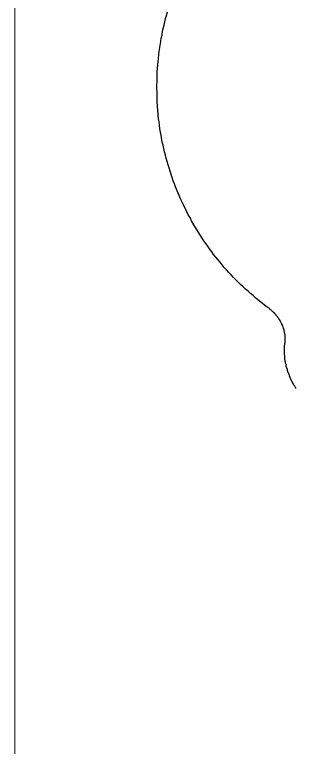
# Model space of a CAD drawing. Header units: inches. Extents: x 0 to 11, y 0.3 to 17.
# Drawn here: x 0.308 to 1.201, y 12.326 to 14.663 of the extents above; entities that cross this region are included whole.
import ezdxf

# ---------------------------------------------------------------- set-up
doc = ezdxf.new("R2010")
doc.units = ezdxf.units.IN
doc.header["$MEASUREMENT"] = 0
doc.layers.add('Layer 1', color=7, linetype='Continuous')

msp = doc.modelspace()

# ---------------------------------------------------------------- linework, layer by layer
at = {"layer": 'Layer 1', "color": 7, "lineweight": 18, "true_color": 0xffffff}
msp.add_lwpolyline([(0.3075, 16.6292), (0.3075, 0.3292)], dxfattribs=at)
at = {"layer": 'Layer 1', "color": 7, "lineweight": 25, "true_color": 0xffffff}
for points in [[(1.1175, 13.7267), (1.1083, 13.7325), (1.075, 13.7592), (1.0667, 13.7667), (1.0583, 13.7733), (1.0508, 13.7808), (1.0425, 13.7875), (1.035, 13.795), (1.0267, 13.8025), (1.0042, 13.825), (0.9967, 13.8333), (0.9892, 13.8408), (0.9825, 13.8492), (0.975, 13.8567), (0.9617, 13.8733), (0.9542, 13.8817), (0.9408, 13.8983), (0.935, 13.9067), (0.9283, 13.9158), (0.9225, 13.9242), (0.9158, 13.9333), (0.91, 13.9417), (0.8808, 13.9875), (0.8708, 14.0058), (0.8658, 14.0158), (0.86, 14.025), (0.8558, 14.0342), (0.8458, 14.0542), (0.8417, 14.0633), (0.8367, 14.0733), (0.82, 14.1133), (0.8167, 14.1233), (0.8125, 14.1333), (0.8025, 14.1633), (0.7992, 14.1742), (0.7958, 14.1842), (0.7933, 14.1942), (0.79, 14.205), (0.7875, 14.215), (0.785, 14.2258), (0.7825, 14.2358), (0.78, 14.2467), (0.7775, 14.2567), (0.7742, 14.2783), (0.7717, 14.2883), (0.77, 14.2992), (0.7692, 14.31), (0.7675, 14.3208), (0.7658, 14.3308), (0.7617, 14.385), (0.7608, 14.395), (0.7608, 14.4167), (0.76, 14.4275), (0.76, 14.4383), (0.7608, 14.4492), (0.7608, 14.46), (0.7617, 14.4708), (0.7617, 14.4817), (0.7625, 14.4917), (0.765, 14.5242), (0.7667, 14.535), (0.7675, 14.545), (0.7725, 14.5775), (0.7742, 14.5875), (0.7767, 14.5983), (0.7783, 14.6092), (0.7808, 14.6192), (0.7833, 14.63), (0.7858, 14.64), (0.7883, 14.6508), (0.7908, 14.6608), (0.7942, 14.6717)], [(1.1175, 13.7267), (1.1183, 13.725), (1.1192, 13.7242), (1.1208, 13.7233), (1.1217, 13.7225), (1.1233, 13.7217), (1.1242, 13.7208), (1.1258, 13.72), (1.1267, 13.7183), (1.1275, 13.7175), (1.1292, 13.7167), (1.13, 13.7158), (1.1308, 13.7142), (1.1325, 13.7133), (1.1333, 13.7125), (1.1342, 13.7108), (1.135, 13.71), (1.1367, 13.7092), (1.1375, 13.7075), (1.1383, 13.7067), (1.1392, 13.705), (1.14, 13.7042), (1.1417, 13.7033), (1.1425, 13.7017), (1.1433, 13.7008), (1.1442, 13.6992), (1.145, 13.6983), (1.1458, 13.6967), (1.1467, 13.6958), (1.1475, 13.6942), (1.1483, 13.6933), (1.1492, 13.6917), (1.15, 13.6908), (1.1517, 13.6875), (1.1525, 13.6867), (1.1533, 13.685), (1.1542, 13.6842), (1.155, 13.6825), (1.155, 13.6808), (1.1558, 13.68), (1.1575, 13.6767), (1.1575, 13.6758), (1.1592, 13.6725), (1.16, 13.6717), (1.16, 13.67), (1.1617, 13.6667), (1.1617, 13.6658), (1.1625, 13.6642), (1.1625, 13.6625), (1.1633, 13.6617), (1.1633, 13.66), (1.1642, 13.6583), (1.1642, 13.6567), (1.165, 13.655), (1.165, 13.6542), (1.1658, 13.6525), (1.1658, 13.6492), (1.1667, 13.6475), (1.1667, 13.645), (1.1675, 13.6433), (1.1675, 13.6375), (1.1683, 13.6358), (1.1683, 13.6142), (1.1675, 13.6142)], [(1.2042, 13.47), (1.1992, 13.4775), (1.1983, 13.4792), (1.1967, 13.4817), (1.1958, 13.4842), (1.1925, 13.4892), (1.1917, 13.4908), (1.19, 13.4933), (1.1883, 13.4983), (1.1867, 13.5008), (1.185, 13.5058), (1.1833, 13.5083), (1.18, 13.5183), (1.1783, 13.5208), (1.1758, 13.5283), (1.1758, 13.5308), (1.1733, 13.5383), (1.1725, 13.5417), (1.1717, 13.5442), (1.1717, 13.5467), (1.17, 13.5517), (1.17, 13.5542), (1.1692, 13.5575), (1.1692, 13.56), (1.1683, 13.5625), (1.1683, 13.5675), (1.1675, 13.5708), (1.1675, 13.5758), (1.1667, 13.5783), (1.1667, 13.6083), (1.1675, 13.6108), (1.1675, 13.6142)]]:
    msp.add_lwpolyline(points, dxfattribs=at)

doc.saveas('drawing.dxf')
